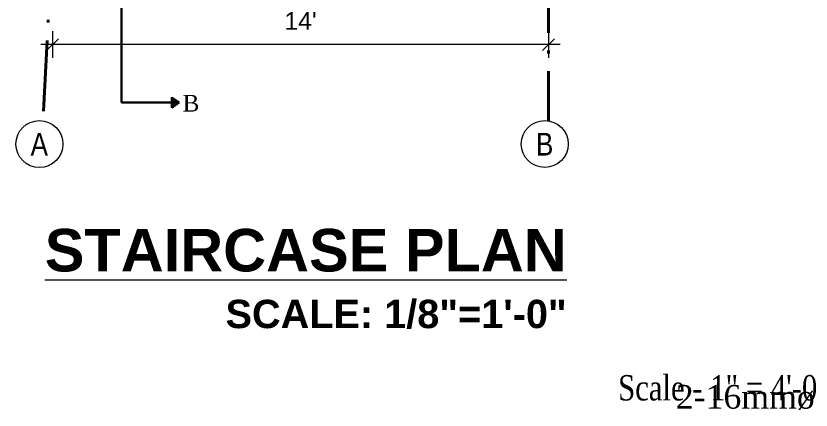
# Model space of a CAD drawing. Header units: inches. Extents: x 45643 to 70559, y -8725 to 1713.
# Drawn here: x 63969.7 to 64238.7, y -5058.1 to -4924.6 of the extents above; entities that cross this region are included whole.
import ezdxf

# ---------------------------------------------------------------- set-up
doc = ezdxf.new("R2010")
doc.units = ezdxf.units.IN
doc.header["$MEASUREMENT"] = 0
doc.linetypes.add('ACAD_ISO10W100', pattern=[18.5, 12, -3, 0.5, -3])
for name, color, linetype, lineweight in [('A-Wall', 250, 'Continuous', 40), ('A_Title Text', 105, 'Continuous', 60), ('ELEVATION', 6, 'Continuous', 30), ('Text', 7, 'Continuous', 9), ('WALL', 240, 'Continuous', 30)]:
    doc.layers.add(name, color=color, linetype=linetype, lineweight=lineweight)
doc.styles.add('1.8 str', font='times.ttf', dxfattribs={"width": 0.8, "height": 6})
doc.styles.add('Arial', font='arial.ttf')
doc.styles.add('DIM', font='', dxfattribs={"height": 100})
doc.styles.get("Standard").update_dxf_attribs({"font": 'times.ttf'})
doc.styles.add('STYLE1', font='arialbd.ttf')
doc.styles.add('TIMES 48', font='times.ttf', dxfattribs={"height": 4})
doc.styles.get('DIM').set_extended_font_data('VNI-Helve-Condense')
doc.dimstyles.new('Sudeep', dxfattribs={"dimtxt": 6, "dimasz": 4, "dimexe": 4.5, "dimexo": 4.5, "dimgap": 5, "dimtad": 1, "dimdec": 0, "dimlunit": 4, "dimtxsty": 'Arial', "dimblk": 'OBLIQUE', "dimcen": 250, "dimdle": 4, "dimclrd": 86, "dimclre": 5, "dimclrt": 1, "dimadec": 0, "dimazin": 0, "dimtfac": 1, "dimtdec": 0, "dimtix": 1, "dimtmove": 1, "dimatfit": 3, "dimldrblk": 'OBLIQUE', "dimfxl": 4.5, "dimfxlon": 1, "dimfrac": 2, "dimlwd": 15, "dimlwe": 13, "dimarcsym": 0})

# ---------------------------------------------------------------- blocks, each defined once
blk = doc.blocks.new('DSRG')
at = {"layer": 'Text', "insert": (84211.64, 15096.59), "char_height": 8, "attachment_point": 7, "style": 'TIMES 48'}
blk.add_mtext('2-16mmø Th.+1-12mmø Th.', dxfattribs=at)
blk = doc.blocks.new('_Oblique')
at = {"color": 0, "linetype": 'ByBlock', "lineweight": -2}
blk.add_line((-0.5, -0.5), (0.5, 0.5), dxfattribs=at)
blk = doc.blocks.new('*D1101')
at = {"layer": 'A_Title Text', "color": 5, "lineweight": 13, "transparency": 16777216}
for p, q in [((62747.64, -4992.55), (62747.64, -5001.55)), ((62915.38, -4992.55), (62915.38, -5001.55))]:
    blk.add_line(p, q, dxfattribs=at)
at = {"layer": 'A_Title Text', "color": 86, "lineweight": 15, "transparency": 16777216}
blk.add_line((62919.38, -4997.05), (62743.64, -4997.05), dxfattribs=at)
at = {"layer": 'Defpoints', "color": 0, "transparency": 16777216}
for p in [(62747.64, -4958.53), (62915.38, -4958.53), (62747.64, -4997.05)]:
    blk.add_point(p, dxfattribs=at)
at = {"layer": 'A_Title Text', "color": 86, "lineweight": 15, "transparency": 16777216, "xscale": 4, "yscale": 4, "zscale": 4, "rotation": 180.0000000000006}
blk.add_blockref('_Oblique', (62747.64, -4997.05), dxfattribs=at)
at = {"layer": 'A_Title Text', "color": 86, "lineweight": 15, "transparency": 16777216, "xscale": 4, "yscale": 4, "zscale": 4}
blk.add_blockref('_Oblique', (62915.38, -4997.05), dxfattribs=at)
at = {"layer": 'A_Title Text', "color": 1, "transparency": 16777216, "insert": (62831.51, -4989.04), "char_height": 6, "attachment_point": 5, "style": 'Arial'}
blk.add_mtext("14'", dxfattribs=at)
blk = doc.blocks.new('XV')
at = {"layer": 'ELEVATION'}
h = blk.add_hatch(dxfattribs=at)
h.set_pattern_fill('ANSI31', color=256, style=0)
h.paths.add_polyline_path([(62787.98, -5014.99), (62787.98, -5018.52), (62790.41, -5016.65)])
at = {"layer": 'A-Wall', "color": 6, "linetype": 'ACAD_ISO10W100', "ltscale": 2}
for p, q in [((62756.78, -4773.88), (62744.46, -5022.9)), ((62915.38, -4895.1), (62915.38, -5022.88))]:
    blk.add_line(p, q, dxfattribs=at)
at = {"layer": 'ELEVATION'}
for p, q in [((62770.92, -4799.03), (62770.92, -5016.65)), ((62790.41, -5016.65), (62787.98, -5014.99)), ((62787.98, -5014.99), (62787.98, -5018.52)), ((62770.92, -5016.65), (62787.98, -5016.65)), ((62787.98, -5018.52), (62790.41, -5016.65))]:
    blk.add_line(p, q, dxfattribs=at)
at = {"layer": 'Text', "ltscale": 0.5}
for centre in [(62743.19, -5030.75), (62914.14, -5030.73)]:
    blk.add_circle(centre, 7.95, dxfattribs=at)
at = {"insert": (62791.64, -5014.1), "char_height": 5.6186, "width": 55.5021, "attachment_point": 1}
blk.add_mtext('{\\fTimes New Roman|b0|i0|c0|p18;B}', dxfattribs=at)
at = {"layer": 'Text', "ltscale": 0.5, "char_height": 7.68, "width": 873.7872, "attachment_point": 9, "style": 'DIM'}
for s, insert in [('A', (62746.08, -5034.65)), ('B', (62917.03, -5034.64))]:
    blk.add_mtext(s, dxfattribs=dict(at, insert=insert))
at = {"layer": 'Text', "linetype": 'Continuous', "ltscale": 48, "insert": (62921.57, -5059.5), "char_height": 9.6, "width": 419.3356, "attachment_point": 3, "style": 'STYLE1'}
blk.add_mtext('{\\H1.5x;\\L\\C7;STAIRCASE PLAN\\P\\H0.3889x;\\l \\H1.143x;                     \\H1.5x;  SCALE: 1/8"=1\'-0"}', dxfattribs=at)
at = {"layer": 'A_Title Text'}
dim = blk.add_aligned_dim(p1=(62915.38, -4958.53), p2=(62747.64, -4958.53), distance=38.52, dimstyle='Sudeep', dxfattribs=at)
dim.commit()
dim.dimension.update_dxf_attribs({"geometry": '*D1101', "text_midpoint": (62831.51, -4989.04)})

msp = doc.modelspace()

# ---------------------------------------------------------------- block references
at = {"layer": 'ELEVATION'}
msp.add_blockref('XV', (1234.506, 62.753), dxfattribs=at)
at = {"layer": 'WALL', "linetype": 'ByBlock'}
msp.add_blockref('DSRG', (-20018.662, -20154.714), dxfattribs=at)

# ---------------------------------------------------------------- texts
at = {"layer": 'Text', "ltscale": 10, "style": '1.8 str', "width": 0.8}
msp.add_text('Scale - 1" = 4\'-0"', height=8.6, dxfattribs=at).set_placement((64173.445, -5054.86))

doc.saveas('drawing.dxf')
